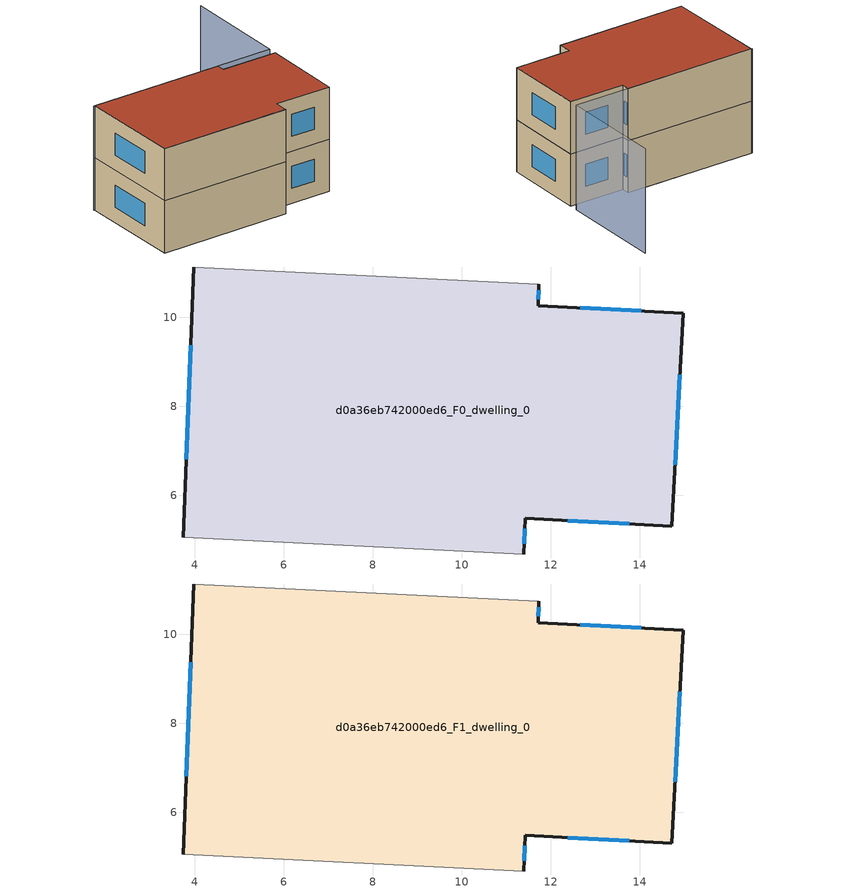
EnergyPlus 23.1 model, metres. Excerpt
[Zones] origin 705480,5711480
d0a36eb742000ed6_F0_dwelling_0
 floor ground (EU_floor_Construction): 14.97,10.09 14.71,5.31 11.42,5.49 11.39,4.68 3.74,5.06 3.97,11.13 11.73,10.74 11.71,10.26 z0
 wall outside (EU_wall_Construction): 11.39,4.68 11.42,5.49 14.71,5.31 14.97,10.09 11.71,10.26 11.73,10.74 / 3.97,11.13 3.74,5.06 z0:3
 wall adiabatic (EU_wall_Construction): 3.74,5.06 11.39,4.68 / 11.73,10.74 3.97,11.13 z0:3
 window (EU_Window_Construction): 12.37,5.43 13.76,5.36 / 11.4,4.91 11.41,5.25 / 3.91,9.38 3.81,6.82 / 11.72,10.4 11.73,10.6 / 14.03,10.14 12.66,10.21 / 14.79,6.69 14.9,8.71 z0.87:2.13
d0a36eb742000ed6_F1_dwelling_0
 floor to d0a36eb742000ed6_F0_dwelling_0 (EU_floor_Construction): 14.97,10.09 14.71,5.31 11.42,5.49 11.38,4.68 3.74,5.06 3.97,11.13 11.73,10.74 11.71,10.26 z3
 wall outside (EU_wall_Construction): 11.39,4.68 11.42,5.49 14.71,5.31 14.97,10.09 11.71,10.26 11.73,10.74 / 3.97,11.13 3.74,5.06 z3:6
 wall adiabatic (EU_wall_Construction): 3.74,5.06 11.39,4.68 / 11.73,10.74 3.97,11.13 z3:6
 window (EU_Window_Construction): 12.37,5.43 13.76,5.36 / 11.4,4.91 11.41,5.25 / 3.91,9.38 3.81,6.82 / 11.72,10.4 11.73,10.6 / 14.03,10.14 12.66,10.21 / 14.79,6.69 14.9,8.71 z3.87:5.13
 roof outside (EU_roof_Construction): 14.71,5.31 14.97,10.09 11.71,10.26 11.73,10.74 3.97,11.13 3.74,5.06 11.39,4.68 11.42,5.49 z6
shading: 3.74,5.06 11.39,4.71 / 15.3,16.65 14.99,10.58 / 14.99,10.58 3.91,11.13 z0:6
[Building]
EU S2 Campaign: North Axis=0; Terrain=City; Solar Distribution=FullExterior
[Site:Location]
London: Latitude=51.5; Longitude=-0.5; Time Zone=0; Elevation=25
[SizingPeriod:WeatherFileDays]
AnnualSizingPeriod: Begin Month=1; Begin Day of Month=1; End Month=12; End Day of Month=31; Day of Week for Start Day=Monday; Use Weather File Daylight Saving Period=No; Use Weather File Rain and Snow Indicators=No
[MATERIAL]
EU_InternalMass_Material: Roughness=MediumRough; Thickness=0.1; Conductivity=1; Density=1800; Specific Heat=900; Thermal Absorptance=0.9; Solar Absorptance=0.7; Visible Absorptance=0.7
[MATERIAL:NOMASS] Roughness=MediumRough; Thermal Absorptance=0.9; Solar Absorptance=0.7; Visible Absorptance=0.7
Name | Thermal Resistance
EU_wall_NoMass | 0.724719
EU_roof_NoMass | 2.98947
EU_floor_NoMass | 2.39157
[WINDOWMATERIAL:SIMPLEGLAZINGSYSTEM]
EU_Window_SimpleGlazing: UFactor=2.63425; Solar Heat Gain Coefficient=0.76; Visible Transmittance=0.76
[CONSTRUCTION]
EU_wall_Construction: EU_wall_NoMass
EU_roof_Construction: EU_roof_NoMass
EU_floor_Construction: EU_floor_NoMass
EU_Window_Construction: EU_Window_SimpleGlazing
EU_InternalMass_Construction: EU_InternalMass_Material
[ZONE] Type=1; Multiplier=1; Ceiling Height=autocalculate; Floor Area=autocalculate; Part of Total Floor Area=Yes
Name | Volume
d0a36eb742000ed6_F0_dwelling_0 | 187.598
d0a36eb742000ed6_F1_dwelling_0 | 187.601
[INTERNALMASS] Construction=EU_InternalMass_Construction; Surface Area=62.5331
Name | Zone or ZoneList
d0a36eb742000ed6_F0_dwelling_0_EU_InternalMass | d0a36eb742000ed6_F0_dwelling_0
d0a36eb742000ed6_F1_dwelling_0_EU_InternalMass | d0a36eb742000ed6_F1_dwelling_0
[OTHEREQUIPMENT] Fuel Type=Electricity; Design Level Calculation Method=Watts/Area; Power per Zone Floor Area=1; Fraction Latent=0; Fraction Radiant=0; Fraction Lost=0; Carbon Dioxide Generation Rate=0; EndUse Subcategory=EU_Step8_InternalGains
Name | Zone or ZoneList or Space or SpaceList | Schedule
EU_Step8_InternalGain_d0a36eb742000ed6_F0_dwelling_0_f000 | d0a36eb742000ed6_F0_dwelling_0 | EU_Step8_GainSchedule_d0a36eb742000ed6_F0_dwelling_0_f000
EU_Step8_InternalGain_d0a36eb742000ed6_F1_dwelling_0_f000 | d0a36eb742000ed6_F1_dwelling_0 | EU_Step8_GainSchedule_d0a36eb742000ed6_F1_dwelling_0_f000
[ZONEVENTILATION:DESIGNFLOWRATE] Schedule=EU_AlwaysOn; Design Flow Rate Calculation Method=AirChanges/Hour; Air Changes per Hour=0.418135; Ventilation Type=Natural; Fan Pressure Rise=0; Fan Total Efficiency=1; Constant Term Coefficient=1; Temperature Term Coefficient=0; Velocity Term Coefficient=0; Velocity Squared Term Coefficient=0; Minimum Indoor Temperature=-100; Maximum Indoor Temperature=100; Delta Temperature=-100; Minimum Outdoor Temperature=-100; Maximum Outdoor Temperature=100; Maximum Wind Speed=40
Name | Zone or ZoneList or Space or SpaceList
EU_ConstantAir_d0a36eb742000ed6_F0_dwelling_0 | d0a36eb742000ed6_F0_dwelling_0
EU_ConstantAir_d0a36eb742000ed6_F1_dwelling_0 | d0a36eb742000ed6_F1_dwelling_0
[HVACTEMPLATE:THERMOSTAT] Constant Heating Setpoint=20; Constant Cooling Setpoint=50
EU_HeatOnly_d0a36eb742000ed6_F0_dwelling_0; EU_HeatOnly_d0a36eb742000ed6_F1_dwelling_0
[HVACTEMPLATE:ZONE:IDEALLOADSAIRSYSTEM] System Availability Schedule=EU_AlwaysOn; Maximum Heating Supply Air Temperature=50; Minimum Cooling Supply Air Temperature=13; Maximum Heating Supply Air Humidity Ratio=0.0156; Minimum Cooling Supply Air Humidity Ratio=0.0077; Heating Limit=NoLimit; Cooling Limit=NoLimit; Heating Availability Schedule=EU_AlwaysOn; Cooling Availability Schedule=EU_CoolingOff; Dehumidification Control Type=ConstantSensibleHeatRatio; Cooling Sensible Heat Ratio=0.7; Dehumidification Setpoint=60; Humidification Control Type=None; Humidification Setpoint=30; Outdoor Air Method=None; Outdoor Air Flow Rate per Person=0.00944; Outdoor Air Flow Rate per Zone Floor Area=0; Outdoor Air Flow Rate per Zone=0; Demand Controlled Ventilation Type=None; Outdoor Air Economizer Type=NoEconomizer; Heat Recovery Type=None; Sensible Heat Recovery Effectiveness=0.7; Latent Heat Recovery Effectiveness=0.65
Name | Template Thermostat
d0a36eb742000ed6_F0_dwelling_0 | EU_HeatOnly_d0a36eb742000ed6_F0_dwelling_0
d0a36eb742000ed6_F1_dwelling_0 | EU_HeatOnly_d0a36eb742000ed6_F1_dwelling_0
[SIZING:ZONE] Zone Cooling Design Supply Air Temperature Input Method=SupplyAirTemperature; Zone Cooling Design Supply Air Temperature=13; Zone Heating Design Supply Air Temperature Input Method=SupplyAirTemperature; Zone Heating Design Supply Air Temperature=50; Zone Cooling Design Supply Air Humidity Ratio=0.008; Zone Heating Design Supply Air Humidity Ratio=0.008; Cooling Design Air Flow Method=DesignDay; Cooling Design Air Flow Rate=0; Cooling Minimum Air Flow per Zone Floor Area=0.000762; Cooling Minimum Air Flow=0; Cooling Minimum Air Flow Fraction=0.2; Heating Design Air Flow Method=DesignDay; Heating Design Air Flow Rate=0; Heating Maximum Air Flow per Zone Floor Area=0.002032; Heating Maximum Air Flow=0.141576; Heating Maximum Air Flow Fraction=0.3; Account for Dedicated Outdoor Air System=No; Dedicated Outdoor Air System Control Strategy=NeutralSupplyAir; Dedicated Outdoor Air Low Setpoint Temperature for Design=autosize; Dedicated Outdoor Air High Setpoint Temperature for Design=autosize; Zone Load Sizing Method=Sensible Load Only No Latent Load; Zone Latent Cooling Design Supply Air Humidity Ratio Input Method=HumidityRatioDifference; Zone Cooling Design Supply Air Humidity Ratio Difference=0.005; Zone Latent Heating Design Supply Air Humidity Ratio Input Method=HumidityRatioDifference; Zone Humidification Design Supply Air Humidity Ratio Difference=0.005
d0a36eb742000ed6_F0_dwelling_0; d0a36eb742000ed6_F1_dwelling_0
[SCHEDULE:CONSTANT]
Name | Hourly Value
EU_AlwaysOn | 1
EU_CoolingOff | 0
[SCHEDULE:FILE] Column Number=1; Rows to Skip at Top=0; Number of Hours of Data=8760; Column Separator=Comma; Interpolate to Timestep=No; Minutes per Item=60; Adjust Schedule for Daylight Savings=Yes
Name | File
EU_Step8_GainSchedule_d0a36eb742000ed6_F0_dwelling_0_f000 | ../../schedules/d0a36eb742000ed6/d0a36eb742000ed6_F0_dwelling_0_f000_gain.csv
EU_Step8_GainSchedule_d0a36eb742000ed6_F1_dwelling_0_f000 | ../../schedules/d0a36eb742000ed6/d0a36eb742000ed6_F1_dwelling_0_f000_gain.csv
